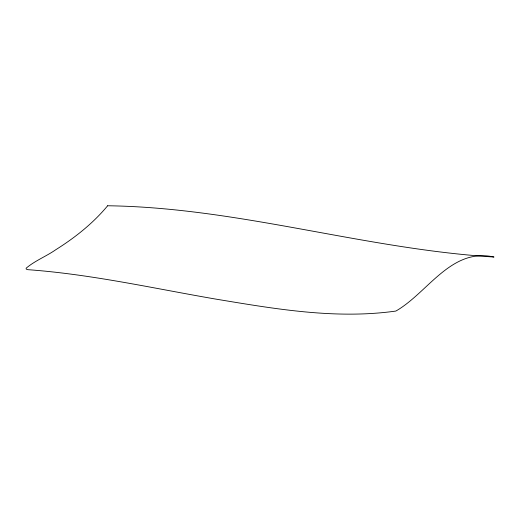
<?xml version="1.0" encoding="UTF-8"?>
<svg xmlns="http://www.w3.org/2000/svg" width="520" height="520" viewBox="0 0 520 520"><rect width="100%" height="100%" fill="white"/><g stroke="black" fill="none" stroke-linecap="round" stroke-linejoin="round"><path stroke-width="0.78" d="M107.647 205.764C93.087 223.308 75.043 237.614 55.809 249.704C46.261 256.38 34.977 260.663 26.117 268.222L26.247 269.132L27.859 269.672C91.182 274.267 153.263 288.32 215.703 299.084C275.034 308.913 335.693 319.521 395.863 311.058C427.947 292.728 451.041 247.344 494 257.03C364.046 248.983 238.16 207.525 107.647 205.764"/></g></svg>
